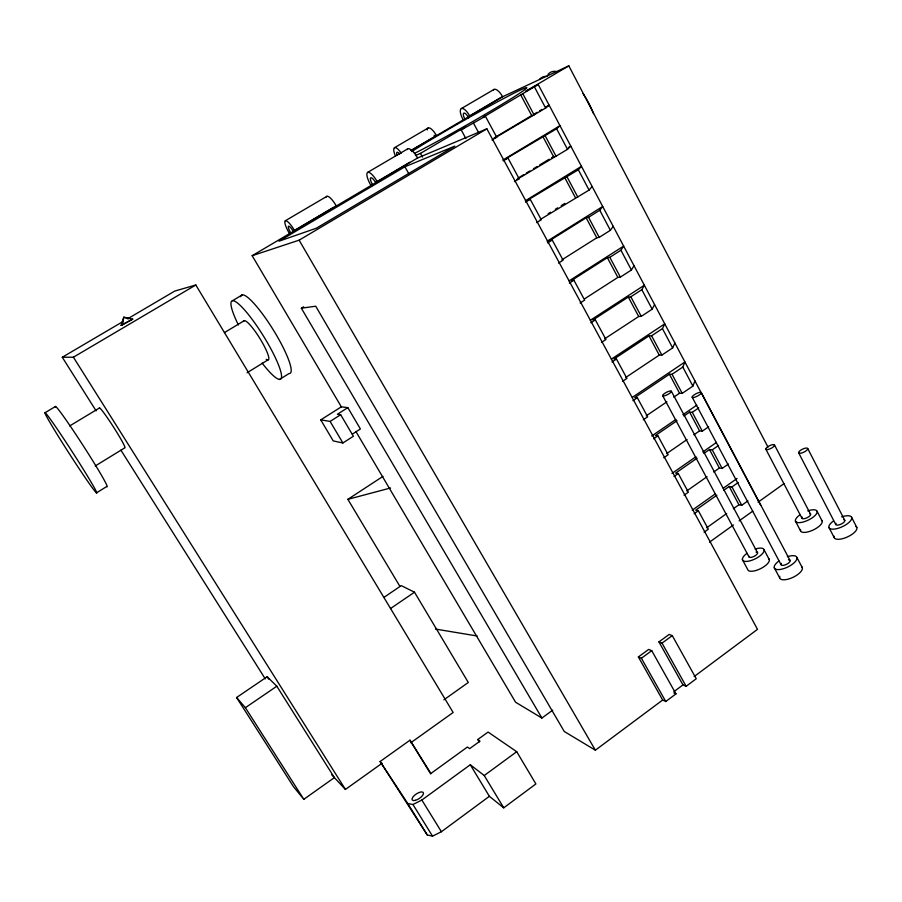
<?xml version="1.0" encoding="UTF-8"?>
<svg xmlns="http://www.w3.org/2000/svg" width="902" height="902" viewBox="0 0 902 902"><rect width="100%" height="100%" fill="white"/><g stroke="black" fill="none" stroke-linecap="round" stroke-linejoin="round"><path stroke-width="1.35" d="M122.48 325.171L123.766 317.211L132.718 319.15L121.116 325.419L123.766 317.211L128.772 318.699M673.794 397.139L679.544 393.238L682.205 393.362L692.894 386.112L694.923 380.881M643.295 419.791L647.659 416.825L637.331 397.692L634.794 397.545L669.419 374.24L672.058 374.296L682.803 367.069L684.934 361.995L632.403 397.32M625.593 377.577L659.249 355.117L661.854 355.106L672.655 347.901L674.876 342.974M622.515 381.366L626.924 378.423L616.461 359.03L613.991 359.03L649 335.882L651.582 335.792L662.44 328.61L664.763 323.852L611.353 359.143M604.656 338.814L638.695 316.512L641.243 316.365L652.157 309.194L654.581 304.594M601.465 342.444L605.93 339.513L595.331 319.872L592.918 320.018L628.311 297.029L630.836 296.803L641.818 289.666L644.332 285.224L590.336 320.278M584.575 298.844L617.87 277.41L620.362 277.117L631.411 270.002L634.027 265.729M580.144 303.016L584.654 300.107L573.909 280.206L571.564 280.499L607.362 257.668L609.82 257.307L620.926 250.215L623.654 246.099L569.049 280.917M561.957 259.821L596.786 237.801L599.21 237.361L610.383 230.303L613.213 226.357M558.541 263.068L563.107 260.182L552.227 240.022L549.938 240.473L586.142 217.81L588.532 217.292L599.762 210.256L602.705 206.479L547.176 241.217M540.197 219.524L589.085 190.085L592.129 186.477M536.656 222.602L541.268 219.738L530.241 199.308L528.031 199.906L578.329 169.779L581.474 166.34L525.325 200.819M502.888 160.06L559.984 125.682L556.613 128.761L505.83 158.808L507.973 158.053L519.146 178.754L516.97 179.43L567.505 149.337L570.763 146.079L568.361 147.545M760.747 505.391L538.201 84.495L483.337 117.17L485.4 116.245L496.731 137.217L494.623 138.062L545.642 108.06L549.126 105.162L545.541 107.293M665.755 701.508L675.97 693.886L651.729 650.669L648.673 649.406L638.368 656.949L662.666 700.031L665.755 701.508L641.39 658.246L638.368 656.949M686.14 686.298L696.254 678.744L672.283 635.617L669.149 634.433L658.934 641.897L682.961 684.9L686.14 686.298L662.034 643.126L658.934 641.897M552.7 710.167L541.899 718.048L301.347 308.202L315.723 306.218L564.257 731.488L595.365 750.193L662.666 700.031M673.963 691.608L682.961 684.9M694.157 676.556L757.488 629.348L486.866 128.817L417.592 157.985L252.165 255.694L341.328 406.836L347.834 407.636L360.394 428.969L352.332 434.133M477.789 739.516L480.022 741.117L469.638 748.649L467.439 747.014L430.863 773.499L409.982 740.204L380.114 761.513L407.749 803.49L412.947 804.516L421.854 800.04L470.292 764.749L489.369 796.319L503.733 807.842L535.889 783.951L516.711 751.704L488.083 732.063L477.789 739.516L479.21 741.884M380.114 761.513L427.244 834.959L432.532 836.154L441.405 831.734L489.369 796.319M641.39 658.246L651.729 650.669M662.034 643.126L672.283 635.617M470.292 764.749L484.239 775.517L516.711 751.704M465.883 138.525L461.204 129.933L465.511 126.81L420.456 153.385L415.382 155.561M758.086 502.188L783.985 483.641M709.524 542.136L733.427 524.987M739.121 520.905L752.787 511.107M706.694 527.771L726.696 513.497M733.36 508.739L738.918 504.77L741.748 505.289L747.95 500.858M704.09 532.191L708.307 529.181L698.362 510.746L695.656 510.194L716.887 495.175M331.598 774.626L345.421 789.442L382.087 763.25M410.737 742.786L453.142 712.49L195.813 284.998L174.751 291.075L127.588 318.834M694.112 513.757L698.362 510.746M723.584 490.429L729.177 486.471L731.973 486.933L738.219 482.514M303.816 799.319L334.383 777.614L276.813 686.219L267.161 676.737L236.583 697.517L293.5 786.691L303.816 799.319L245.378 707.687L236.583 697.517M443.897 699.817L468.307 682.476L414.492 592.197L401.255 585.623L383.914 597.406M692.24 510.171L715.218 493.924M723.269 488.23L737.047 478.477M686.794 490.925L707.01 476.73M713.753 472.005L719.368 468.059L722.152 468.454L728.421 464.045M684.077 495.198L688.35 492.199L678.27 473.539L675.621 473.122L697.088 458.182M671.967 473.415L695.961 456.728M702.816 451.958L716.515 442.42M703.864 453.458L709.502 449.523L712.253 449.861L718.567 445.464M673.986 476.527L678.27 473.539M663.816 457.731L668.134 454.755L657.93 435.846L655.337 435.565L677.03 420.715M693.897 434.798L699.58 430.885L702.297 431.145L708.645 426.759M666.646 453.616L687.087 439.511M651.729 436.004L675.981 419.407M682.904 414.672L696.761 405.19M683.885 416.025L689.59 412.124L692.285 412.315L698.655 407.952M653.589 438.823L657.93 435.846M245.378 707.687L276.813 686.219M390.532 608.557L414.492 592.197M646.249 415.833L666.916 401.807M632.945 400.646L637.331 397.692M612.03 361.961L616.461 359.03M399.812 586.21L347.868 499.336L382.989 476.369M590.844 322.792L595.331 319.872M341.328 406.836L320.74 419.881L333.244 440.92L342.895 442.972L353.381 436.241L340.663 414.717L337.404 414.255L347.834 407.636M569.376 283.104L573.909 280.206M320.74 419.881L330.109 421.414L340.663 414.717M547.638 242.897L552.227 240.022M96.435 492.898A47.862 1.736 57.2 0 0 62.215 436.478A47.862 1.736 57.2 0 0 54.007 429.262A47.862 1.736 57.2 0 0 96.435 492.898L106.684 486.55A47.761 2.12 57.2 0 0 82.15 444.032A47.761 2.12 57.2 0 0 55.574 407.4M279.507 379.46L289.023 373.563A45.991 8.546 58.2 0 0 272.336 328.373A45.991 8.546 58.2 0 0 240.71 296.747M548.168 213.718L550.547 212.252M555.294 209.298L557.673 207.832M561.236 205.622L564.799 203.412M95.217 465.996L124.724 447.877A23.723 1.612 57.4 0 0 113.088 426.364A23.723 1.612 57.4 0 0 99.355 408.414M247.035 372.763L267.871 359.966M525.607 202.161L530.241 199.308M517.895 178.224L523.904 174.571M526.306 173.105L529.914 170.918M533.522 168.73L537.118 166.532M539.52 165.077L549.138 159.226M551.539 157.771L553.941 156.305M514.478 181.595L519.146 178.754M301.347 308.202L303.658 306.804M503.282 160.883L507.973 158.053M69.691 425.924L99.547 407.93M224.44 332.601L244.352 320.605M45.1 412.688L55.597 406.407M232.468 300.727L242.21 294.92M494.093 137.961L532.383 115.14M534.773 113.72L537.164 112.288M539.554 110.867L541.944 109.435M492.007 140.035L496.731 137.217M252.165 255.694L299.126 240.169L486.866 128.817M96.108 410.861L62.272 357.26L73.4 357.203L195.813 284.998M768.008 447.144L568.824 65.846L525.776 91.249L538.201 84.495M461.204 129.933L485.4 116.245M290.354 232.164A6.325 1.477 59.2 0 1 288.584 226.188A6.325 1.477 59.2 0 1 293.173 231.149L333.537 207.302M372.977 185.248A6.213 1.838 59.9 0 1 370.598 177.897A6.213 1.838 59.9 0 1 375.57 182.486L409.812 162.27M404.919 166.78L278.989 241.195L316.365 228.206L454.822 146.135L404.919 166.78L409.023 174.142M285.393 220.708L326.919 196.32M367.734 172.338L407.862 148.774M410.793 150.521L436.5 135.638A10.418 3.574 60.6 0 0 430.502 128.445A10.418 3.574 60.6 0 0 427.244 129.967M411.165 150.533L502.606 96.751A10.272 4.025 61.2 0 0 493.304 90.166M62.272 357.26L122.74 321.676M121.116 325.419L132.718 319.15M395.38 155.798A10.486 3.337 60.3 0 1 394.546 147.68L428.179 127.983M462.861 119.233A10.339 3.8 60.9 0 1 461.384 108.544L494.07 89.399M568.824 65.846L500.768 97.608L468.037 116.854L469.784 116.054A10.339 3.8 60.9 0 0 461.384 108.544M375.57 182.486L377.307 181.787A12.436 3.676 59.9 0 0 367.486 172.496A12.436 3.676 59.9 0 0 371.545 186.41M334.732 206.603L336.311 205.994A12.538 3.315 59.6 0 0 326.332 197.031M293.173 231.149L294.604 230.63A12.651 2.954 59.2 0 0 285.201 220.832A12.651 2.954 59.2 0 0 290.094 234.543M347.868 499.336L390.566 487.971M435.452 629.066L477.09 635.978M673.884 692.928L675.97 693.886M541.899 718.048L515.583 702.23L355.85 431.449M267.161 676.737L268.661 679.116M120.913 450.166L265.256 678.856M73.4 357.203L345.421 789.442M430.728 773.95L409.982 740.204M412.947 804.516L432.532 836.154M407.749 803.49L427.244 834.959M421.854 800.04L441.405 831.734M484.239 775.517L503.733 807.842M330.109 421.414L342.895 442.972M299.126 240.169L595.365 750.193M420.456 153.385L422.497 157.072M473.539 123.258L478.894 133.135M742.391 559.623L747.634 569.387A11.94 4.6 -26.3 0 0 760.86 568.531A11.94 4.6 -26.3 0 0 768.696 558.665M662.62 395.583L748.885 556.703M522.991 94.067L534.097 114.937M545.124 135.683L556.083 156.283M566.975 176.747L577.787 197.087M588.532 217.292L599.21 237.361M609.82 257.307L620.362 277.117M630.836 296.803L641.243 316.365M651.582 335.792L661.854 355.106M672.058 374.296L682.205 393.362M692.285 412.315L702.297 431.145M712.253 449.861L722.152 468.454M731.973 486.933L741.748 505.289M774.243 567.651L779.632 577.799M764.107 549.859L769.327 559.691M520.792 95.06L531.864 115.862M542.857 136.518L553.783 157.038M564.641 177.423L575.431 197.685M586.142 217.81L596.786 237.801M607.362 257.668L617.87 277.41M628.311 297.029L638.695 316.512M649 335.882L659.249 355.117M669.419 374.24L679.544 393.238M689.59 412.124L699.58 430.885M709.502 449.523L719.368 468.059M729.177 486.471L738.918 504.77M671.404 391.299A4.916 1.263 -27.6 0 1 664.921 395.696A4.916 1.263 -27.6 0 1 664.718 393.34A4.916 1.263 -27.6 0 1 671.404 391.299L757.567 552.802M534.604 87.212L545.642 108.06M556.613 128.761L567.505 149.337M578.329 169.779L589.085 190.085M599.762 210.256L610.383 230.303M620.926 250.215L631.411 270.002M641.818 289.666L652.157 309.194M662.44 328.61L672.655 347.901M682.803 367.069L692.894 386.112M692.15 397.128L781.031 564.629M796.962 557.537L802.34 567.741M701.339 392.674A5.13 1.364 -27.3 0 1 694.641 397.252A5.13 1.364 -27.3 0 1 694.258 394.794A5.13 1.364 -27.3 0 1 701.339 392.674L790.118 560.582M795.429 521.074L800.514 530.793M774.525 445.058A4.814 1.522 -26.2 0 1 768.369 449.41A4.814 1.522 -26.2 0 1 767.625 446.84A4.814 1.522 -26.2 0 1 774.525 445.058L810.571 514.23M765.821 449.14L801.901 518.143M828.949 527.49L834.192 537.581M817.088 511.276L822.162 521.052M798.62 452.77L835.737 524.457M807.73 448.542A5.029 1.646 -25.6 0 1 801.382 453.075A5.029 1.646 -25.6 0 1 800.424 450.369A5.029 1.646 -25.6 0 1 807.73 448.542L844.802 520.398M851.612 517.342L856.832 527.478M407.106 149.574A12.324 4.014 60.2 0 1 417.592 157.985M465.274 119.583A5.175 1.905 60.9 0 1 463.842 113.1A5.175 1.905 60.9 0 1 468.623 118.061M397.038 155.155A5.243 1.669 60.3 0 1 397.083 152.28A5.243 1.669 60.3 0 1 399.687 153.971M394.546 147.68A10.486 3.337 60.3 0 1 401.289 153.16M434.144 135.221A5.209 1.781 60.6 0 1 434.843 136.382M539.543 79.399A43.116 18.311 60.8 0 1 547.446 76.422M547.988 74.415A43.037 18.547 60.8 0 1 555.993 71.382M582.94 93.458A43.037 18.547 60.8 0 1 593.516 113.697M243.596 321.416A23.035 4.115 58.1 0 1 260.825 340.009A23.035 4.115 58.1 0 1 266.225 359.3M238.387 324.945A46.081 8.231 58.1 0 1 241.939 307.108A46.081 8.231 58.1 0 1 279.406 367.306A46.081 8.231 58.1 0 1 262.11 363.066M411.707 151.592A71.213 2.672 -29.7 0 1 503.62 98.544A71.213 2.672 -29.7 0 1 507.364 101.047A71.213 2.672 -29.7 0 1 414.424 153.396M788.438 559.826A4.984 1.951 -25.8 0 1 789.374 562.296A4.984 1.951 -25.8 0 1 783.364 565.351A4.984 1.951 -25.8 0 1 781.403 563.4M787.333 556.703A12.47 4.871 -25.8 0 1 796.06 560.649A12.47 4.871 -25.8 0 1 778.437 569.613A12.47 4.871 -25.8 0 1 778.9 560.988M801.607 566.659A12.448 4.961 -25.7 0 1 792.249 577.686A12.448 4.961 -25.7 0 1 779.723 576.355M841.611 516.88A12.425 4.702 -24.8 0 1 850.936 520.251A12.425 4.702 -24.8 0 1 833.437 529.17A12.425 4.702 -24.8 0 1 833.245 521.142M855.987 526.497A12.402 4.792 -24.7 0 1 847.192 537.062A12.402 4.792 -24.7 0 1 834.17 536.239M843.855 519.789A4.972 1.883 -24.8 0 1 843.686 522.483A4.972 1.883 -24.8 0 1 837.845 525.099A4.972 1.883 -24.8 0 1 836.019 523.295M809.725 513.655A4.758 1.748 -25.4 0 1 809.432 516.226A4.758 1.748 -25.4 0 1 803.851 518.74A4.758 1.748 -25.4 0 1 802.228 517.038M755.132 549.115A11.951 4.521 -26.4 0 1 763.126 552.825A11.951 4.521 -26.4 0 1 746.225 561.45A11.951 4.521 -26.4 0 1 747.048 553.253M821.429 520.116A11.884 4.454 -25.3 0 1 812.702 530.229A11.884 4.454 -25.3 0 1 800.559 529.508M756.034 552.08A4.781 1.804 -26.4 0 1 757.003 554.2A4.781 1.804 -26.4 0 1 751.727 557.233A4.781 1.804 -26.4 0 1 748.942 556.162M807.764 510.893A11.906 4.375 -25.4 0 1 816.31 514.061A11.906 4.375 -25.4 0 1 799.533 522.653A11.906 4.375 -25.4 0 1 799.736 514.997M415.382 800.345A6.697 2.717 -33.7 0 0 423.466 792.937A6.697 2.717 -33.7 0 0 414.345 795.463A6.697 2.717 -33.7 0 0 415.382 800.345"/></g></svg>
